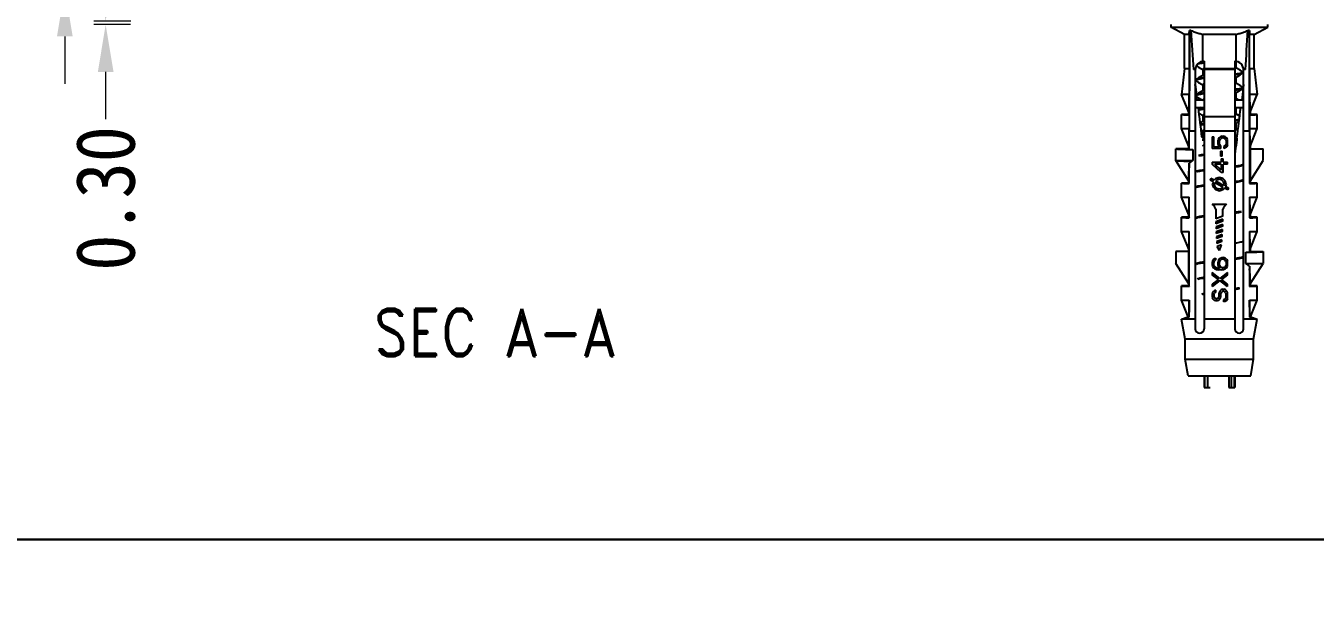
# Model space of a CAD drawing. Header units: millimetres. Extents: x 306 to 1885, y 393 to 1000.
# Drawn here: x 1721.3 to 1830.4, y 690.5 to 740 of the extents above; entities that cross this region are included whole.
import ezdxf
from ezdxf.enums import TextEntityAlignment as Align

# ---------------------------------------------------------------- set-up
doc = ezdxf.new("R2010")
doc.units = ezdxf.units.MM
doc.layers.add('3_ALL_AXES', color=7, linetype='Continuous')
doc.layers.add('dim', color=3, linetype='Continuous', lineweight=9)
doc.layers.add('hatch', color=56, linetype='Continuous', lineweight=9)
doc.styles.add('FFS', font='SIMFANG.TTF', dxfattribs={"width": 0.9})
doc.styles.add('ROMAND', font='romand.shx', dxfattribs={"width": 0.85, "bigfont": 'gbcbig.shx'})
doc.dimstyles.new('YanXiu', dxfattribs={"dimtxt": 2.5, "dimasz": 2.2, "dimexe": 1, "dimexo": 0.6, "dimgap": 0.66, "dimtad": 0, "dimzin": 1, "dimdsep": 46, "dimtxsty": 'FFS', "dimcen": 0, "dimclrd": 256, "dimclre": 131, "dimclrt": 42, "dimazin": 0, "dimtfac": 1, "dimtofl": 0, "dimtmove": 0, "dimatfit": 3, "dimfxl": 0, "dimlwd": 5, "dimlwe": 5, "dimarcsym": 0})

# ---------------------------------------------------------------- blocks, each defined once
blk = doc.blocks.new('*D35')
at = {"layer": 'Defpoints', "color": 0}
for p in [(63.04, 43.85), (59.92, 43.55), (63.02, 43.55)]:
    blk.add_point(p, dxfattribs=at)
at = {"layer": 'dim', "lineweight": 5}
for p, q in [((59.92, 47.85), (59.92, 51.85)), ((59.92, 39.55), (59.92, 35.55))]:
    blk.add_line(p, q, dxfattribs=at)
at = {"layer": 'dim', "color": 131, "lineweight": 5}
for p, q in [((62.04, 43.85), (58.92, 43.85)), ((62.02, 43.55), (58.92, 43.55))]:
    blk.add_line(p, q, dxfattribs=at)
at = {"layer": 'dim'}
for points in [[(59.26, 47.85), (60.59, 47.85), (59.92, 43.85)], [(59.26, 39.55), (60.59, 39.55), (59.92, 43.55)]]:
    blk.add_solid(points, dxfattribs=at)
at = {"layer": 'dim', "color": 42, "insert": (59.92, 28.85), "char_height": 5, "attachment_point": 5, "rotation": 90, "style": 'FFS'}
blk.add_mtext('0.30', dxfattribs=at)
blk = doc.blocks.new('*u2')
at = {"layer": 'Defpoints', "color": 2}
blk.add_lwpolyline([(-135.77, 94.941), (135.77, 94.941), (135.77, -94.941), (-135.77, -94.941)], close=True, dxfattribs=at)
blk = doc.blocks.new('*D53')
at = {"layer": 'Defpoints', "color": 0}
for p in [(54.57, 50.55), (56.47, 50.55), (54.78, 46.55)]:
    blk.add_point(p, dxfattribs=at)
at = {"layer": 'dim', "lineweight": 5}
for p, q in [((56.47, 54.55), (56.47, 58.55)), ((56.47, 42.55), (56.47, 38.55))]:
    blk.add_line(p, q, dxfattribs=at)
at = {"layer": 'dim', "color": 131, "lineweight": 5}
for p, q in [((55.57, 50.55), (57.47, 50.55)), ((55.77, 46.55), (57.47, 46.55))]:
    blk.add_line(p, q, dxfattribs=at)
at = {"layer": 'dim'}
for points in [[(55.8, 54.55), (57.13, 54.55), (56.47, 50.55)], [(55.8, 42.55), (57.13, 42.55), (56.47, 46.55)]]:
    blk.add_solid(points, dxfattribs=at)
at = {"layer": 'dim', "color": 42, "insert": (56.47, 65.36), "char_height": 5, "attachment_point": 5, "rotation": 90, "style": 'FFS'}
blk.add_mtext('4.00', dxfattribs=at)
blk = doc.blocks.new('u50')
at = {"color": 7, "linetype": 'Continuous'}
for p, q in [((150.085, 43.552), (150.085, 43.352)), ((150.085, 43.352), (158.285, 43.352)), ((151.235, 42.724), (150.085, 43.352)), ((151.235, 39.852), (151.235, 42.724)), ((151.623, 42.724), (151.235, 42.724)), ((151.623, 42.724), (151.623, 39.852)), ((151.78, 43.047), (151.65, 43.047)), ((152.791, 40.446), (152.791, 42.724)), ((155.579, 42.724), (152.791, 42.724)), ((155.579, 42.724), (155.579, 40.446)), ((156.72, 43.047), (156.59, 43.047)), ((156.747, 39.852), (156.747, 42.724)), ((157.135, 42.724), (156.747, 42.724)), ((157.135, 42.724), (158.285, 43.352)), ((157.135, 39.852), (157.135, 42.724)), ((158.285, 43.352), (158.285, 43.552)), ((152.885, 40.452), (152.885, 17.827)), ((155.485, 40.452), (155.485, 17.827)), ((155.541, 40.372), (155.64, 40.431)), ((155.585, 39.879), (155.585, 40.398)), ((151.235, 39.852), (150.985, 37.652)), ((151.235, 39.852), (151.623, 39.852)), ((152.137, 39.752), (151.98, 39.752)), ((152.135, 39.702), (152.135, 17.827)), ((152.665, 39.82), (152.785, 39.748)), ((152.885, 39.852), (155.485, 39.852)), ((155.485, 39.752), (152.885, 39.752)), ((155.944, 39.693), (155.585, 39.905)), ((156.153, 39.57), (155.944, 39.693)), ((156.185, 39.471), (156.185, 39.533)), ((156.39, 39.752), (156.233, 39.752)), ((156.235, 17.827), (156.235, 39.702)), ((156.747, 39.852), (157.135, 39.852)), ((157.135, 39.852), (157.385, 37.652)), ((152.185, 38.883), (152.185, 38.821)), ((152.216, 38.784), (152.429, 38.658)), ((152.264, 38.879), (152.245, 38.873)), ((152.429, 38.658), (152.785, 38.448)), ((155.585, 38.579), (155.585, 39.098)), ((155.944, 38.393), (155.585, 38.605)), ((156.153, 38.27), (155.944, 38.393)), ((156.153, 38.27), (156.185, 38.233)), ((156.185, 38.171), (156.185, 38.233)), ((156.235, 38.492), (156.195, 38.169)), ((151.635, 37.652), (150.985, 37.652)), ((151.585, 36.152), (150.985, 37.652)), ((152.885, 37.152), (152.135, 37.152)), ((152.246, 37.591), (152.242, 37.623)), ((152.3, 37.152), (152.246, 37.591)), ((156.235, 37.152), (155.485, 37.152)), ((155.585, 37.279), (155.585, 37.798)), ((155.844, 37.152), (155.585, 37.305)), ((156.19, 38.129), (156.07, 37.152)), ((156.185, 38.171), (156.153, 38.134)), ((156.195, 38.169), (156.19, 38.129)), ((157.385, 37.652), (156.734, 37.652)), ((156.785, 36.152), (157.385, 37.652)), ((151.585, 35.952), (151.585, 36.152)), ((152.135, 36.552), (152.885, 36.552)), ((152.61, 36.552), (152.39, 36.422)), ((152.435, 36.055), (152.785, 35.848)), ((155.485, 36.552), (156.235, 36.552)), ((155.541, 36.472), (155.675, 36.552)), ((155.585, 35.979), (155.585, 36.498)), ((156.785, 36.152), (156.785, 35.952)), ((150.985, 34.752), (150.985, 35.952)), ((151.585, 35.952), (150.985, 35.952)), ((151.585, 35.952), (151.635, 35.901)), ((151.635, 35.901), (151.636, 34.761)), ((152.829, 35.381), (152.542, 35.211)), ((155.485, 35.752), (152.885, 35.752)), ((155.904, 35.816), (155.585, 36.005)), ((155.585, 34.679), (155.585, 35.198)), ((156.734, 35.901), (156.785, 35.952)), ((156.734, 35.901), (156.734, 34.753)), ((157.385, 35.952), (156.785, 35.952)), ((157.385, 34.752), (157.385, 35.952)), ((151.585, 33.252), (150.985, 34.752)), ((151.636, 34.779), (151.635, 34.552)), ((151.635, 33.001), (151.635, 34.552)), ((152.135, 34.552), (151.635, 34.552)), ((152.612, 34.651), (152.785, 34.548)), ((152.829, 34.081), (152.694, 34.001)), ((155.485, 34.552), (152.885, 34.552)), ((153.585, 34.061), (153.585, 33.074)), ((153.585, 34.061), (153.723, 34.061)), ((153.723, 33.219), (153.723, 34.061)), ((154.166, 33.973), (154.083, 33.828)), ((154.276, 34.061), (154.166, 33.973)), ((154.221, 33.799), (154.276, 33.886)), ((154.415, 34.119), (154.276, 34.061)), ((154.359, 33.944), (154.276, 33.886)), ((154.442, 33.973), (154.359, 33.944)), ((154.415, 34.119), (154.525, 34.119)), ((154.498, 33.973), (154.442, 33.973)), ((154.581, 33.944), (154.498, 33.973)), ((154.664, 34.061), (154.525, 34.119)), ((154.664, 33.886), (154.581, 33.944)), ((154.774, 33.973), (154.664, 34.061)), ((154.719, 33.799), (154.664, 33.886)), ((154.857, 33.828), (154.774, 33.973)), ((155.541, 33.872), (155.669, 33.948)), ((155.752, 34.606), (155.585, 34.705)), ((155.585, 33.379), (155.585, 33.898)), ((156.734, 34.552), (156.235, 34.552)), ((156.733, 34.752), (157.385, 34.752)), ((156.734, 34.552), (156.734, 34.769)), ((156.734, 34.552), (156.734, 30.101)), ((156.785, 33.252), (157.385, 34.752)), ((150.485, 32.052), (150.485, 33.052)), ((151.585, 33.052), (150.485, 33.052)), ((151.585, 33.052), (151.585, 33.252)), ((151.585, 33.052), (151.635, 33.001)), ((151.934, 32.992), (151.934, 32.052)), ((154.304, 33.074), (153.585, 33.074)), ((153.723, 33.219), (154.166, 33.219)), ((154.083, 33.828), (154.055, 33.683)), ((154.055, 33.683), (154.055, 33.509)), ((154.055, 33.509), (154.083, 33.364)), ((154.083, 33.364), (154.166, 33.219)), ((154.193, 33.683), (154.221, 33.799)), ((154.193, 33.509), (154.193, 33.683)), ((154.221, 33.393), (154.193, 33.509)), ((154.304, 33.277), (154.221, 33.393)), ((154.276, 32.842), (154.276, 32.435)), ((154.276, 32.842), (154.415, 32.842)), ((154.304, 33.074), (154.304, 33.277)), ((154.415, 32.435), (154.415, 32.842)), ((154.664, 33.306), (154.553, 33.248)), ((154.553, 33.248), (154.553, 33.074)), ((154.664, 33.132), (154.553, 33.074)), ((154.719, 33.393), (154.664, 33.306)), ((154.774, 33.219), (154.664, 33.132)), ((154.719, 33.799), (154.747, 33.683)), ((154.747, 33.509), (154.719, 33.393)), ((154.747, 33.683), (154.747, 33.509)), ((154.857, 33.364), (154.774, 33.219)), ((154.885, 33.683), (154.857, 33.828)), ((154.857, 33.364), (154.885, 33.509)), ((154.885, 33.509), (154.885, 33.683)), ((155.596, 33.399), (155.585, 33.405)), ((156.785, 33.252), (156.785, 30.152)), ((156.785, 33.052), (157.885, 33.052)), ((157.885, 32.052), (157.885, 33.052)), ((150.485, 32.052), (151.934, 32.052)), ((151.585, 30.314), (150.485, 32.052)), ((151.635, 31.828), (151.632, 31.649)), ((151.635, 30.101), (151.635, 31.828)), ((153.585, 31.913), (153.585, 31.739)), ((153.585, 31.913), (154.332, 31.913)), ((154.332, 31.042), (153.585, 31.739)), ((154.332, 31.739), (153.806, 31.739)), ((154.332, 31.246), (153.806, 31.739)), ((154.415, 32.435), (154.276, 32.435)), ((154.332, 32.203), (154.332, 31.913)), ((154.332, 32.203), (154.498, 32.203)), ((154.332, 31.739), (154.332, 31.246)), ((154.498, 31.913), (154.498, 32.203)), ((154.498, 31.913), (154.885, 31.913)), ((154.498, 31.042), (154.498, 31.739)), ((154.885, 31.739), (154.498, 31.739)), ((154.885, 31.739), (154.885, 31.913)), ((156.785, 30.314), (157.885, 32.052)), ((154.185, 30.631), (153.894, 30.534)), ((154.475, 30.534), (154.185, 30.631)), ((154.498, 31.042), (154.332, 31.042)), ((150.985, 28.952), (150.985, 30.152)), ((151.585, 30.152), (150.985, 30.152)), ((151.585, 30.152), (151.585, 30.314)), ((151.585, 30.152), (151.635, 30.101)), ((153.471, 30.534), (153.398, 30.403)), ((153.672, 30.251), (153.398, 30.403)), ((153.743, 30.383), (153.471, 30.534)), ((153.672, 30.251), (153.606, 30.052)), ((153.703, 29.761), (153.606, 30.052)), ((153.894, 29.57), (153.703, 29.761)), ((153.894, 30.534), (153.743, 30.383)), ((153.764, 30.052), (153.806, 30.177)), ((153.834, 29.842), (153.764, 30.052)), ((154.49, 29.796), (153.806, 30.177)), ((153.975, 29.701), (153.834, 29.842)), ((153.975, 30.403), (153.88, 30.307)), ((154.564, 29.927), (153.88, 30.307)), ((154.185, 29.473), (153.894, 29.57)), ((154.185, 30.473), (153.975, 30.403)), ((154.185, 29.631), (153.975, 29.701)), ((154.394, 30.403), (154.185, 30.473)), ((154.394, 29.701), (154.185, 29.631)), ((154.475, 29.57), (154.185, 29.473)), ((154.536, 30.261), (154.394, 30.403)), ((154.49, 29.796), (154.394, 29.701)), ((154.667, 30.342), (154.475, 30.534)), ((154.626, 29.721), (154.475, 29.57)), ((154.606, 30.052), (154.536, 30.261)), ((154.606, 30.052), (154.564, 29.927)), ((154.898, 29.57), (154.626, 29.721)), ((154.764, 30.052), (154.667, 30.342)), ((154.764, 30.052), (154.698, 29.853)), ((154.971, 29.701), (154.698, 29.853)), ((154.971, 29.701), (154.898, 29.57)), ((156.734, 30.101), (156.785, 30.152)), ((157.385, 30.152), (156.785, 30.152)), ((157.385, 28.952), (157.385, 30.152)), ((150.985, 28.952), (151.635, 28.952)), ((151.585, 27.452), (150.985, 28.952)), ((151.635, 27.201), (151.635, 28.952)), ((156.734, 28.952), (156.734, 27.201)), ((156.734, 28.952), (157.385, 28.952)), ((156.785, 27.452), (157.385, 28.952)), ((151.585, 27.252), (151.585, 27.452)), ((153.585, 28.352), (154.785, 28.352)), ((153.885, 27.952), (153.885, 27.133)), ((154.485, 27.352), (153.885, 27.133)), ((154.485, 27.352), (154.485, 27.952)), ((156.785, 27.452), (156.785, 27.252)), ((150.985, 26.052), (150.985, 27.252)), ((151.585, 27.252), (150.985, 27.252)), ((151.585, 27.252), (151.635, 27.201)), ((154.485, 27.086), (153.885, 26.867)), ((154.485, 26.926), (153.885, 26.708)), ((153.885, 26.867), (153.885, 26.708)), ((154.465, 26.653), (153.905, 26.449)), ((154.465, 26.493), (153.905, 26.289)), ((153.905, 26.449), (153.905, 26.289)), ((154.445, 26.22), (153.925, 26.031)), ((154.445, 26.06), (154.445, 26.22)), ((154.465, 26.493), (154.465, 26.653)), ((154.485, 26.926), (154.485, 27.086)), ((156.734, 27.201), (156.785, 27.252)), ((157.385, 27.252), (156.785, 27.252)), ((157.385, 26.052), (157.385, 27.252)), ((150.985, 26.052), (151.635, 26.052)), ((151.585, 24.552), (150.985, 26.052)), ((151.635, 21.401), (151.635, 26.052)), ((154.445, 26.06), (153.925, 25.871)), ((153.925, 26.031), (153.925, 25.871)), ((154.425, 25.787), (153.945, 25.612)), ((154.425, 25.627), (153.945, 25.453)), ((153.945, 25.612), (153.945, 25.453)), ((154.405, 25.354), (153.965, 25.194)), ((153.965, 25.194), (153.965, 25.034)), ((154.405, 25.194), (153.965, 25.034)), ((154.405, 25.194), (154.405, 25.354)), ((154.425, 25.627), (154.425, 25.787)), ((156.734, 26.052), (156.734, 24.301)), ((156.734, 26.052), (157.385, 26.052)), ((156.785, 24.552), (157.385, 26.052)), ((150.485, 24.352), (150.485, 23.352)), ((151.585, 24.352), (150.485, 24.352)), ((151.585, 21.452), (151.585, 24.552)), ((154.351, 24.909), (153.996, 24.779)), ((154.185, 24.452), (153.996, 24.779)), ((154.185, 24.452), (154.351, 24.909)), ((156.435, 23.352), (156.435, 24.292)), ((156.734, 24.301), (156.785, 24.352)), ((156.785, 24.552), (156.785, 24.352)), ((156.785, 24.352), (157.885, 24.352)), ((157.885, 24.352), (157.885, 23.352)), ((151.585, 21.614), (150.485, 23.352)), ((153.612, 23.526), (153.585, 23.381)), ((153.585, 23.381), (153.585, 23.265)), ((153.585, 23.265), (153.612, 23.12)), ((153.612, 23.526), (153.695, 23.671)), ((153.612, 23.12), (153.695, 22.975)), ((153.695, 23.671), (153.806, 23.758)), ((153.695, 22.975), (153.806, 22.888)), ((153.723, 23.41), (153.751, 23.497)), ((153.723, 23.236), (153.723, 23.41)), ((153.751, 23.149), (153.723, 23.236)), ((153.751, 23.497), (153.806, 23.584)), ((153.751, 23.149), (153.806, 23.062)), ((153.806, 23.758), (153.889, 23.787)), ((153.806, 23.584), (153.889, 23.642)), ((153.806, 23.062), (153.889, 23.004)), ((153.889, 23.642), (153.889, 23.787)), ((153.889, 23.004), (153.972, 22.975)), ((153.972, 22.975), (154.138, 22.946)), ((154.083, 23.555), (154.055, 23.41)), ((154.055, 23.41), (154.055, 23.265)), ((154.055, 23.265), (154.083, 23.12)), ((154.166, 23.7), (154.083, 23.555)), ((154.083, 23.12), (154.193, 22.946)), ((154.138, 22.946), (154.193, 22.946)), ((154.249, 23.787), (154.166, 23.7)), ((154.193, 23.439), (154.221, 23.526)), ((154.193, 23.236), (154.193, 23.439)), ((154.221, 23.149), (154.193, 23.236)), ((154.221, 23.526), (154.276, 23.613)), ((154.276, 23.062), (154.221, 23.149)), ((154.249, 23.787), (154.387, 23.845)), ((154.276, 23.613), (154.332, 23.671)), ((154.332, 23.004), (154.276, 23.062)), ((154.415, 23.7), (154.332, 23.671)), ((154.415, 22.975), (154.332, 23.004)), ((154.387, 23.845), (154.525, 23.845)), ((154.498, 23.7), (154.415, 23.7)), ((154.415, 22.975), (154.498, 22.975)), ((154.581, 23.671), (154.498, 23.7)), ((154.581, 23.004), (154.498, 22.975)), ((154.664, 23.787), (154.525, 23.845)), ((154.664, 23.613), (154.581, 23.671)), ((154.664, 23.062), (154.581, 23.004)), ((154.774, 23.7), (154.664, 23.787)), ((154.719, 23.526), (154.664, 23.613)), ((154.719, 23.149), (154.664, 23.062)), ((154.664, 22.888), (154.774, 22.975)), ((154.719, 23.526), (154.747, 23.439)), ((154.747, 23.236), (154.719, 23.149)), ((154.747, 23.439), (154.747, 23.236)), ((154.774, 23.7), (154.857, 23.555)), ((154.774, 22.975), (154.857, 23.12)), ((154.885, 23.41), (154.857, 23.555)), ((154.857, 23.12), (154.885, 23.265)), ((154.885, 23.265), (154.885, 23.41)), ((156.435, 23.352), (157.885, 23.352)), ((156.734, 23.121), (156.739, 22.89)), ((156.734, 23.121), (156.734, 21.401)), ((156.785, 21.614), (157.885, 23.352)), ((153.585, 22.568), (153.585, 22.394)), ((154.221, 22.075), (153.585, 22.568)), ((154.11, 21.988), (153.585, 22.394)), ((154.11, 21.988), (153.585, 21.582)), ((154.221, 21.901), (153.585, 21.408)), ((153.806, 22.888), (153.944, 22.83)), ((153.944, 22.83), (154.138, 22.801)), ((154.332, 22.801), (154.138, 22.801)), ((154.885, 22.568), (154.221, 22.075)), ((154.885, 21.408), (154.221, 21.901)), ((154.332, 22.801), (154.525, 22.83)), ((154.885, 22.394), (154.359, 21.988)), ((154.885, 21.582), (154.359, 21.988)), ((154.525, 22.83), (154.664, 22.888)), ((154.885, 22.394), (154.885, 22.568)), ((150.985, 20.252), (150.985, 21.452)), ((151.585, 21.452), (150.985, 21.452)), ((151.585, 21.452), (151.635, 21.401)), ((153.585, 21.582), (153.585, 21.408)), ((153.612, 20.856), (153.585, 20.711)), ((153.695, 20.972), (153.612, 20.856)), ((153.806, 21.059), (153.695, 20.972)), ((153.751, 20.74), (153.778, 20.827)), ((153.751, 20.566), (153.751, 20.74)), ((153.834, 20.885), (153.778, 20.827)), ((153.889, 21.088), (153.806, 21.059)), ((153.889, 20.914), (153.834, 20.885)), ((153.889, 20.914), (153.889, 21.088)), ((154.166, 20.885), (154.138, 20.74)), ((154.138, 20.74), (154.138, 20.566)), ((154.221, 21.001), (154.166, 20.885)), ((154.332, 21.117), (154.221, 21.001)), ((154.304, 20.74), (154.332, 20.856)), ((154.304, 20.566), (154.304, 20.74)), ((154.442, 21.176), (154.332, 21.117)), ((154.332, 20.856), (154.387, 20.943)), ((154.47, 21.001), (154.387, 20.943)), ((154.442, 21.176), (154.581, 21.176)), ((154.553, 21.001), (154.47, 21.001)), ((154.636, 20.943), (154.553, 21.001)), ((154.691, 21.117), (154.581, 21.176)), ((154.691, 20.856), (154.636, 20.943)), ((154.802, 21.001), (154.691, 21.117)), ((154.691, 20.856), (154.719, 20.74)), ((154.719, 20.74), (154.719, 20.508)), ((154.857, 20.885), (154.802, 21.001)), ((154.885, 20.74), (154.857, 20.885)), ((154.885, 21.408), (154.885, 21.582)), ((154.885, 20.508), (154.885, 20.74)), ((156.785, 21.452), (156.734, 21.401)), ((156.785, 21.614), (156.785, 21.452)), ((157.385, 21.452), (156.785, 21.452)), ((157.385, 20.252), (157.385, 21.452)), ((150.985, 20.252), (151.635, 20.252)), ((151.55, 18.839), (150.985, 20.252)), ((151.635, 18.816), (151.635, 20.252)), ((153.585, 20.711), (153.585, 20.566)), ((153.585, 20.566), (153.612, 20.45)), ((153.668, 20.334), (153.612, 20.45)), ((153.778, 20.218), (153.668, 20.334)), ((153.778, 20.479), (153.751, 20.566)), ((153.834, 20.392), (153.778, 20.479)), ((153.889, 20.189), (153.778, 20.218)), ((153.917, 20.363), (153.834, 20.392)), ((154, 20.189), (153.889, 20.189)), ((153.917, 20.363), (153.972, 20.363)), ((154.055, 20.392), (153.972, 20.363)), ((154.11, 20.218), (154, 20.189)), ((154.11, 20.479), (154.055, 20.392)), ((154.138, 20.566), (154.11, 20.479)), ((154.11, 20.218), (154.221, 20.334)), ((154.221, 20.334), (154.276, 20.45)), ((154.276, 20.45), (154.304, 20.566)), ((154.608, 20.305), (154.525, 20.276)), ((154.525, 20.276), (154.525, 20.102)), ((154.636, 20.131), (154.525, 20.102)), ((154.691, 20.392), (154.608, 20.305)), ((154.774, 20.218), (154.636, 20.131)), ((154.719, 20.508), (154.691, 20.392)), ((154.857, 20.363), (154.774, 20.218)), ((154.857, 20.363), (154.885, 20.508)), ((156.734, 20.252), (156.734, 18.816)), ((156.734, 20.252), (157.385, 20.252)), ((156.82, 18.839), (157.385, 20.252)), ((150.988, 18.634), (151.55, 18.839)), ((151.285, 16.952), (150.988, 18.634)), ((151.101, 18.652), (152.135, 18.652)), ((151.598, 18.842), (151.635, 18.816)), ((152.885, 18.652), (155.485, 18.652)), ((156.235, 18.652), (157.269, 18.652)), ((156.772, 18.842), (156.734, 18.816)), ((156.82, 18.839), (157.382, 18.634)), ((157.085, 16.952), (157.382, 18.634)), ((151.285, 15.252), (151.285, 16.952)), ((157.085, 16.952), (151.285, 16.952)), ((157.085, 15.252), (157.085, 16.952)), ((151.535, 13.852), (151.285, 15.252)), ((151.285, 15.252), (157.085, 15.252)), ((156.835, 13.852), (157.085, 15.252)), ((151.535, 13.852), (156.835, 13.852)), ((152.885, 13.852), (152.885, 12.852)), ((152.921, 13.852), (152.921, 12.852)), ((153.173, 13.852), (153.173, 12.852)), ((154.971, 13.852), (154.971, 12.852)), ((155.197, 12.852), (155.197, 13.852)), ((155.449, 13.852), (155.449, 12.852)), ((155.485, 13.852), (155.485, 12.852)), ((152.885, 12.852), (153.399, 12.852)), ((154.971, 12.852), (155.485, 12.852))]:
    blk.add_line(p, q, dxfattribs=at)
for points in [[(152.234, 40.073), (152.429, 39.958), (152.665, 39.82)], [(155.541, 39.072), (155.705, 39.17), (155.94, 39.308), (156.153, 39.434)], [(152.829, 39.281), (152.661, 39.182), (152.425, 39.043), (152.216, 38.92)], [(152.829, 37.981), (152.661, 37.882), (152.425, 37.743), (152.241, 37.634)], [(152.263, 37.457), (152.665, 37.22), (152.773, 37.155)], [(155.541, 37.772), (155.705, 37.87), (155.94, 38.008), (156.153, 38.134)], [(155.541, 35.172), (155.705, 35.27), (155.846, 35.353)]]:
    blk.add_lwpolyline(points, dxfattribs=at)
for centre, radius, start, end in [((1258.178, 108.501), 1108.332, 183.385615, 183.556291), ((-982.37, 110.475), 1140.954, 356.446159, 356.611955), ((152.885, 39.702), 0.75, 90, 180), ((155.485, 39.702), 0.75, 0, 90), ((155.352, 40.148), 0.373, 291.08431, 294.08668), ((155.973, 38.484), 0.339, 298.7377, 299.54483), ((773.944, 113.138), 626.27, 187.024236, 187.259398), ((-471.695, 113.891), 632.437, 352.738133, 352.975847), ((152.8, 67.013), 34.031, 268.03871, 268.54227), ((156.581, 30.928), 5.001, 171.70338, 185.19809), ((159.466, 22.085), 12.5, 127.67786, 128.78803), ((159.43, 20.915), 13.425, 123.94304, 124.50405), ((152.96, 27.571), 1, 22.39239, 51.34741), ((155.409, 27.571), 1, 128.65259, 157.60761), ((155.513, 60.201), 35.92, 271.47092, 271.948), ((148.534, 12.798), 13.184, 51.53773, 53.1785), ((151.827, 22.201), 4.96, 355.1463, 7.98118), ((152.51, 17.827), 0.375, 180, 0), ((155.86, 17.827), 0.375, 180, 0)]:
    blk.add_arc(centre, radius, start, end, dxfattribs=at)
for centre, major_axis, ratio, start_param, end_param in [((154.185, 35.952), (3.2, 0), 0.0261859, -3.1415927, -2.4925668), ((154.185, 35.952), (3.2, 0), 0.0261859, -0.6490259, 0), ((154.185, 30.152), (3.2, 0), 0.0261859, -3.1415927, -2.4925668), ((154.185, 30.152), (3.2, 0), 0.0261859, -0.6490259, 0), ((154.185, 27.252), (3.2, 0), 0.0261859, -3.1415927, -2.4925668), ((154.185, 27.252), (3.2, 0), 0.0261859, -0.6490259, 0), ((154.185, 21.452), (3.2, 0), 0.0261859, -3.1415927, -2.4925668), ((154.185, 21.452), (3.2, 0), 0.0261859, -0.6490259, 0), ((154.404, 19.878), (3.416, 1.244), 0.0245541, -3.1459244, -2.8928395), ((154.185, 19.798), (3.2, 1.165), 0.0246047, -2.8806826, -2.5015281), ((154.634, 19.962), (3.084, 1.123), 0.0243434, -3.1408333, -2.9730882), ((154.185, 19.798), (3.2, -1.165), 0.0246047, -0.6400646, -0.2609101), ((153.736, 19.962), (3.084, -1.123), 0.0243434, -0.1685044, -0.0007594), ((153.965, 19.878), (3.416, -1.244), 0.0245541, -0.2487531, 0.0043318)]:
    blk.add_ellipse(centre, major_axis=major_axis, ratio=ratio, start_param=start_param, end_param=end_param, dxfattribs=at)
for points, start_tangent, end_tangent in [([(151.623, 42.724), (151.632, 42.821), (151.641, 42.929), (151.65, 43.047)], (0.1009395, 0.9948926), (0.0704703, 0.9975139)), ([(151.65, 43.047), (151.645, 40.179), (151.64, 37.417), (151.636, 34.761)], (-0.0015502, -0.9999988), (-0.0017962, -0.9999984)), ([(151.78, 43.047), (152.132, 42.922), (152.468, 42.815), (152.791, 42.724)], (0.9377431, -0.3473296), (0.9683623, -0.2495485)), ([(155.579, 42.724), (155.903, 42.815), (156.239, 42.923), (156.59, 43.047)], (0.9683623, 0.2495485), (0.9377431, 0.3473296)), ([(156.72, 43.047), (156.729, 42.932), (156.737, 42.824), (156.747, 42.724)], (0.0704703, -0.9975139), (0.1009395, -0.9948926)), ([(156.734, 34.753), (156.729, 37.411), (156.725, 40.176), (156.72, 43.047)], (-0.0017966, 0.9999984), (-0.0015502, 0.9999988)), ([(151.623, 39.852), (151.627, 39.139), (151.632, 38.405), (151.635, 37.652)], (0.0062886, -0.9999802), (0.0050992, -0.999987)), ([(152.885, 40.299), (152.851, 40.294), (152.565, 40.25), (152.353, 40.206), (152.323, 40.2)], (-0.9913261, -0.1314252), (-0.9779824, -0.2086876)), ([(152.885, 40.361), (152.851, 40.357), (152.565, 40.313), (152.417, 40.282)], (-0.9913261, -0.1314252), (-0.9780214, -0.2085045)), ([(152.785, 39.774), (152.82, 39.821), (152.847, 39.837)], (0, 1), (0.8835098, 0.4684126)), ([(152.884, 39.309), (152.828, 39.281)], (-0.9343129, -0.3564541), (-0.8453459, -0.5342194)), ([(152.847, 39.837), (152.884, 39.854)], (0.8835098, 0.4684126), (0.9335322, 0.3584935)), ([(156.099, 39.472), (155.932, 39.428), (155.686, 39.384), (155.485, 39.355)], (-0.9697415, -0.2441338), (-0.9905833, -0.1369111)), ([(156.156, 39.429), (156.099, 39.41), (155.932, 39.365), (155.686, 39.321), (155.485, 39.292)], (-0.8757097, -0.482838), (-0.9905833, -0.1369111)), ([(155.486, 40.345), (155.541, 40.372)], (0.933607, 0.3582987), (0.8453758, 0.534172)), ([(155.585, 39.879), (155.549, 39.833), (155.504, 39.808)], (0, -1), (-0.9125238, -0.4090237)), ([(156.126, 39.479), (156.099, 39.472)], (-0.9597118, -0.2809862), (-0.9697415, -0.2441338)), ([(156.171, 39.502), (156.126, 39.479)], (-0.669686, -0.7426443), (-0.9597118, -0.2809862)), ([(156.179, 39.47), (156.178, 39.454), (156.156, 39.429)], (0.1567373, -0.9876403), (-0.8757097, -0.482838)), ([(156.157, 39.573), (156.167, 39.561), (156.179, 39.532)], (0.7334605, -0.6797321), (0.1567373, -0.9876403)), ([(156.179, 39.532), (156.178, 39.516), (156.171, 39.502)], (0.1567373, -0.9876403), (-0.669686, -0.7426443)), ([(156.747, 39.852), (156.742, 39.14), (156.738, 38.406), (156.734, 37.652)], (-0.0062886, -0.9999802), (-0.0050992, -0.999987)), ([(152.242, 37.623), (152.135, 38.492)], (-0.1221047, 0.9925172), (-0.1232215, 0.9923792)), ([(152.135, 38.492), (152.241, 37.634)], (0.1232221, -0.9923791), (0.1221295, -0.9925142)), ([(152.214, 38.924), (152.189, 38.897), (152.19, 38.884)], (-0.890548, -0.4548894), (0.212853, -0.9770842)), ([(152.201, 38.853), (152.189, 38.835), (152.19, 38.822)], (-0.7638348, -0.6454118), (0.212853, -0.9770842)), ([(152.19, 38.822), (152.206, 38.79), (152.214, 38.782)], (0.212853, -0.9770842), (0.7285098, -0.6850354)), ([(152.245, 38.873), (152.201, 38.853)], (-0.9566047, -0.2913888), (-0.7638348, -0.6454118)), ([(152.885, 39.061), (152.667, 39.03), (152.425, 38.986), (152.264, 38.941), (152.214, 38.924)], (-0.9906649, -0.1363196), (-0.890548, -0.4548894)), ([(152.885, 38.999), (152.667, 38.967), (152.425, 38.923), (152.264, 38.879)], (-0.9906649, -0.1363196), (-0.9623418, -0.2718424)), ([(152.785, 38.474), (152.82, 38.521), (152.883, 38.553)], (0, 1), (0.9331459, 0.3594978)), ([(155.486, 39.045), (155.541, 39.072)], (0.9342514, 0.3566152), (0.8455343, 0.5339211)), ([(155.585, 38.579), (155.549, 38.533), (155.486, 38.5)], (0, -1), (-0.9327119, -0.3606224)), ([(156.185, 38.233), (156.14, 38.189)], (-0.0271511, -0.9996313), (-0.8699815, -0.4930843)), ([(151.585, 36.152), (151.588, 36.151), (151.592, 36.166), (151.595, 36.198), (151.598, 36.247), (151.602, 36.317), (151.606, 36.41), (151.61, 36.529), (151.615, 36.68), (151.619, 36.864), (151.624, 37.085), (151.63, 37.346), (151.635, 37.652)], (0.3713907, -0.9284767), (0.0179465, 0.9998389)), ([(152.885, 37.761), (152.78, 37.747), (152.51, 37.703), (152.316, 37.658), (152.237, 37.637)], (-0.9910053, -0.1338227), (-0.8886047, -0.4586739)), ([(152.885, 37.699), (152.78, 37.684), (152.51, 37.64), (152.316, 37.596), (152.245, 37.578)], (-0.9910053, -0.1338227), (-0.9170843, -0.3986932)), ([(152.785, 37.174), (152.807, 37.211)], (0, 1), (0.7716421, 0.6360569)), ([(152.807, 37.211), (152.819, 37.22), (152.884, 37.253)], (0.7716421, 0.6360569), (0.9340168, 0.3572292)), ([(152.884, 38.009), (152.828, 37.981)], (-0.9343564, -0.3563398), (-0.8453751, -0.5341731)), ([(156.136, 38.187), (156.007, 38.145), (155.79, 38.101), (155.5, 38.057), (155.485, 38.054)], (-0.8768407, -0.480781), (-0.9913272, -0.131417)), ([(156.153, 38.134), (156.14, 38.127), (156.007, 38.083), (155.79, 38.038), (155.5, 37.994), (155.485, 37.992)], (-0.8411746, -0.5407637), (-0.9913272, -0.131417)), ([(155.486, 37.745), (155.541, 37.772)], (0.9334436, 0.3587242), (0.8458847, 0.5333658)), ([(155.585, 37.279), (155.55, 37.233), (155.486, 37.2)], (0, -1), (-0.9329727, -0.3599472)), ([(156.734, 37.652), (156.741, 37.279), (156.748, 36.95), (156.755, 36.663), (156.763, 36.429), (156.77, 36.261), (156.778, 36.168), (156.785, 36.152)], (0.0179465, -0.9998389), (0.3713907, 0.9284767)), ([(152.885, 36.462), (152.606, 36.42), (152.396, 36.379)], (-0.9912226, -0.1322038), (-0.9779241, -0.2089604)), ([(152.885, 36.399), (152.606, 36.357), (152.403, 36.318)], (-0.9912226, -0.1322038), (-0.9781531, -0.2078858)), ([(155.541, 36.472), (155.486, 36.445)], (-0.8459535, -0.5332567), (-0.9329644, -0.3599687)), ([(152.885, 35.161), (152.712, 35.137), (152.554, 35.112)], (-0.9905773, -0.1369548), (-0.9843888, -0.1760078)), ([(152.885, 35.099), (152.712, 35.074), (152.562, 35.051)], (-0.9905773, -0.1369548), (-0.9849665, -0.1727455)), ([(152.883, 35.953), (152.819, 35.92), (152.785, 35.874)], (-0.9340939, -0.3570273), (0, -1)), ([(152.884, 35.409), (152.828, 35.381)], (-0.9341932, -0.3567675), (-0.8455956, -0.5338241)), ([(155.867, 35.515), (155.73, 35.491), (155.485, 35.454)], (-0.9822567, -0.1875415), (-0.990904, -0.1345704)), ([(155.859, 35.451), (155.73, 35.428), (155.485, 35.392)], (-0.9826758, -0.185333), (-0.990904, -0.1345704)), ([(155.585, 35.979), (155.55, 35.933), (155.486, 35.9)], (0, -1), (-0.9330568, -0.3597292)), ([(155.486, 35.145), (155.541, 35.172)], (0.9330799, 0.3596691), (0.8458381, 0.5334397)), ([(150.985, 34.752), (151.027, 34.752), (151.152, 34.752), (151.357, 34.752), (151.637, 34.752)], (1, -0.0001046), (0.9999774, -0.0067239)), ([(151.585, 33.252), (151.588, 33.251), (151.592, 33.266), (151.595, 33.298), (151.598, 33.348), (151.602, 33.417), (151.606, 33.511), (151.61, 33.631), (151.615, 33.782), (151.619, 33.967), (151.625, 34.189), (151.63, 34.452), (151.636, 34.779)], (0.3713907, -0.9284767), (0.0179659, 0.9998386)), ([(152.885, 33.861), (152.829, 33.854), (152.714, 33.838)], (-0.9912775, -0.1317914), (-0.9894609, -0.1448006)), ([(152.785, 34.574), (152.82, 34.621), (152.847, 34.637)], (0, 1), (0.8834992, 0.4684326)), ([(152.884, 34.109), (152.828, 34.081)], (-0.934132, -0.3569277), (-0.8456232, -0.5337803)), ([(152.847, 34.637), (152.883, 34.653)], (0.8834992, 0.4684326), (0.9327826, 0.3604394)), ([(155.699, 34.185), (155.551, 34.164), (155.485, 34.155)], (-0.9881489, -0.1534985), (-0.9912385, -0.1320838)), ([(155.691, 34.121), (155.551, 34.101), (155.485, 34.092)], (-0.9884662, -0.1514414), (-0.9912385, -0.1320838)), ([(155.585, 34.679), (155.55, 34.633), (155.486, 34.6)], (0, -1), (-0.9331475, -0.3594938)), ([(155.541, 33.872), (155.486, 33.845)], (-0.8453726, -0.5341771), (-0.9343205, -0.356434)), ([(155.669, 33.948), (155.625, 33.6), (155.495, 32.578)], (-0.1259967, -0.9920307), (-0.1272422, -0.9918717)), ([(156.734, 34.769), (156.74, 34.449), (156.745, 34.186), (156.75, 33.964), (156.755, 33.779), (156.76, 33.628), (156.764, 33.507), (156.768, 33.415), (156.771, 33.346), (156.775, 33.297), (156.778, 33.266), (156.782, 33.251), (156.785, 33.252)], (0.0179367, -0.9998391), (0.3713907, 0.9284767)), ([(150.485, 33.052), (150.53, 33.039), (150.662, 33.027), (150.878, 33.016), (151.169, 33.007), (151.526, 32.998), (151.934, 32.992)], (0, -1), (0.9999255, -0.0122049)), ([(152.885, 33.799), (152.829, 33.791), (152.722, 33.777)], (-0.9912775, -0.1317914), (-0.9896718, -0.143352)), ([(152.883, 33.353), (152.82, 33.321), (152.785, 33.276)], (-0.9329498, -0.3600064), (-0.058803, -0.9982696)), ([(152.884, 32.808), (152.856, 32.796), (152.848, 32.792)], (-0.9283616, -0.3716784), (-0.9053888, -0.4245835)), ([(155.585, 33.379), (155.551, 33.334), (155.486, 33.3)], (0, -1), (-0.9341422, -0.356901)), ([(150.485, 32.052), (150.526, 32.05), (150.648, 32.043), (150.847, 32.032), (151.116, 32.017), (151.446, 31.999), (151.826, 31.978)], (0.9986441, -0.0520577), (0.998426, -0.056085)), ([(151.6, 30.474), (151.608, 30.664), (151.616, 30.93), (151.624, 31.256), (151.632, 31.649)], (0.0540862, 0.9985363), (0.018938, 0.9998207)), ([(152.885, 32.562), (152.648, 32.527), (152.412, 32.482)], (-0.990862, -0.1348796), (-0.9758879, -0.2182723)), ([(152.885, 32.499), (152.648, 32.464), (152.412, 32.42)], (-0.990862, -0.1348796), (-0.9758879, -0.2182723)), ([(156.134, 31.686), (155.994, 31.642), (155.772, 31.598), (155.485, 31.554)], (-0.8986717, -0.4386219), (-0.9912755, -0.131806)), ([(152.885, 31.261), (152.759, 31.244), (152.494, 31.2), (152.306, 31.155), (152.213, 31.123)], (-0.9908498, -0.134969), (-0.7311932, -0.6821704)), ([(152.885, 31.199), (152.759, 31.181), (152.494, 31.137), (152.306, 31.093), (152.235, 31.075)], (-0.9908498, -0.134969), (-0.9029616, -0.4297213)), ([(156.153, 31.634), (156.134, 31.624), (155.994, 31.579), (155.772, 31.535), (155.485, 31.492)], (-0.8642428, -0.5030749), (-0.9912755, -0.131806)), ([(151.6, 30.474), (151.595, 30.378), (151.59, 30.325), (151.585, 30.314)], (-0.0457338, -0.9989537), (-0.5349324, 0.8448949)), ([(152.885, 29.962), (152.88, 29.961), (152.588, 29.917), (152.369, 29.872), (152.232, 29.828), (152.216, 29.819)], (-0.9913112, -0.1315378), (-0.8526343, -0.5225081)), ([(152.885, 29.899), (152.88, 29.898), (152.588, 29.854), (152.369, 29.81), (152.233, 29.766)], (-0.9913112, -0.1315378), (-0.88566, -0.4643343)), ([(156.135, 30.38), (156.058, 30.359), (155.867, 30.315), (155.6, 30.271), (155.485, 30.255)], (-0.8860762, -0.4635396), (-0.9909332, -0.1343554)), ([(156.156, 30.331), (156.058, 30.297), (155.867, 30.252), (155.6, 30.208), (155.485, 30.192)], (-0.7281383, -0.6854302), (-0.9909332, -0.1343554)), ([(151.585, 27.452), (151.588, 27.451), (151.592, 27.466), (151.595, 27.498), (151.598, 27.547), (151.602, 27.617), (151.606, 27.71), (151.61, 27.829), (151.615, 27.98), (151.619, 28.164), (151.624, 28.385), (151.63, 28.646), (151.635, 28.952)], (0.3713907, -0.9284767), (0.0179465, 0.9998389)), ([(156.734, 28.952), (156.741, 28.579), (156.748, 28.25), (156.755, 27.963), (156.763, 27.729), (156.77, 27.561), (156.778, 27.468), (156.785, 27.452)], (0.0179465, -0.9998389), (0.3713907, 0.9284767)), ([(152.885, 27.361), (152.808, 27.351), (152.531, 27.307), (152.33, 27.262), (152.216, 27.22)], (-0.991183, -0.1325001), (-0.7568463, -0.6535929)), ([(152.885, 27.299), (152.808, 27.288), (152.531, 27.244), (152.33, 27.2), (152.233, 27.171)], (-0.991183, -0.1325001), (-0.8513839, -0.5245431)), ([(156.022, 27.749), (155.813, 27.705), (155.529, 27.661), (155.485, 27.654)], (-0.9673745, -0.2533506), (-0.9908352, -0.1350765)), ([(156.022, 27.686), (155.813, 27.642), (155.529, 27.598), (155.485, 27.592)], (-0.9673745, -0.2533506), (-0.9908352, -0.1350765)), ([(151.585, 24.552), (151.588, 24.551), (151.592, 24.566), (151.595, 24.598), (151.598, 24.647), (151.602, 24.717), (151.606, 24.81), (151.61, 24.929), (151.615, 25.08), (151.619, 25.264), (151.624, 25.485), (151.63, 25.746), (151.635, 26.052)], (0.3713907, -0.9284767), (0.0179465, 0.9998389)), ([(156.127, 25.183), (155.982, 25.139), (155.754, 25.095), (155.485, 25.054)], (-0.9214858, -0.3884121), (-0.9911428, -0.1328001)), ([(156.734, 26.052), (156.741, 25.679), (156.748, 25.35), (156.755, 25.063), (156.763, 24.829), (156.77, 24.661), (156.778, 24.568), (156.785, 24.552)], (0.0179465, -0.9998389), (0.3713907, 0.9284767)), ([(156.435, 24.292), (156.844, 24.298), (157.2, 24.307), (157.492, 24.316), (157.707, 24.327), (157.84, 24.339), (157.885, 24.352)], (0.9999255, 0.0122049), (0, 1)), ([(152.885, 23.461), (152.858, 23.458), (152.57, 23.414), (152.357, 23.369), (152.226, 23.325), (152.217, 23.319)], (-0.9913309, -0.1313889), (-0.8267687, -0.562542)), ([(152.885, 23.399), (152.858, 23.395), (152.57, 23.351), (152.357, 23.307), (152.234, 23.267)], (-0.9913309, -0.1313889), (-0.8676146, -0.4972374)), ([(156.136, 23.882), (156.048, 23.856), (155.851, 23.812), (155.579, 23.768), (155.485, 23.755)], (-0.8609073, -0.5087618), (-0.9910831, -0.1332452)), ([(156.155, 23.833), (156.048, 23.794), (155.851, 23.749), (155.579, 23.705), (155.485, 23.692)], (-0.7386265, -0.6741149), (-0.9910831, -0.1332452)), ([(152.885, 22.155), (152.787, 22.141), (152.543, 22.097), (152.373, 22.054), (152.303, 22.03)], (-0.989652, -0.1434884), (-0.809012, -0.5877921)), ([(152.885, 22.093), (152.787, 22.079), (152.543, 22.035), (152.373, 21.991)], (-0.989652, -0.1434884), (-0.9768842, -0.2137691)), ([(156.739, 22.89), (156.747, 22.524), (156.754, 22.216), (156.762, 21.964), (156.769, 21.781)], (0.0192781, -0.9998142), (0.0526691, -0.998612)), ([(152.885, 20.807), (152.804, 20.786), (152.695, 20.742), (152.692, 20.741)], (-0.9694523, -0.24528), (-0.850586, -0.5258359)), ([(152.885, 20.745), (152.804, 20.723), (152.713, 20.689)], (-0.9694523, -0.24528), (-0.8860861, -0.4635207)), ([(155.836, 21.267), (155.673, 21.223), (155.485, 21.186)], (-0.9727243, -0.2319641), (-0.9864215, -0.1642334)), ([(155.912, 21.233), (155.836, 21.204), (155.673, 21.161), (155.485, 21.123)], (-0.7940661, -0.6078315), (-0.9864215, -0.1642334)), ([(156.769, 21.781), (156.775, 21.68), (156.78, 21.625), (156.785, 21.614)], (0.0450068, -0.9989867), (0.5349323, 0.8448949)), ([(151.635, 20.252), (151.63, 19.944), (151.624, 19.68), (151.619, 19.458), (151.614, 19.273), (151.61, 19.123), (151.606, 19.003), (151.602, 18.911), (151.598, 18.842)], (-0.0179465, -0.9998389), (-0.0624623, -0.9980473)), ([(156.772, 18.842), (156.768, 18.911), (156.764, 19.004), (156.76, 19.123), (156.755, 19.274), (156.75, 19.458), (156.745, 19.681), (156.74, 19.944), (156.734, 20.252)], (-0.0624623, 0.9980473), (-0.0179465, 0.9998389))]:
    blk.add_spline(points, degree=3, dxfattribs=dict(at, start_tangent=start_tangent, end_tangent=end_tangent))
at = {"layer": '3_ALL_AXES', "color": 7, "linetype": 'Continuous'}
for p, q in [((155.585, 40.398), (155.585, 39.879)), ((152.785, 39.774), (152.785, 39.255)), ((152.785, 38.474), (152.785, 37.955)), ((155.585, 39.098), (155.585, 38.579)), ((152.785, 37.174), (152.785, 37.148)), ((155.585, 37.798), (155.585, 37.279)), ((155.585, 36.498), (155.585, 35.979)), ((152.785, 35.874), (152.785, 35.355)), ((155.585, 35.198), (155.585, 34.679)), ((152.785, 34.574), (152.785, 34.055)), ((155.585, 33.898), (155.585, 33.379))]:
    blk.add_line(p, q, dxfattribs=at)
at = {"layer": 'Defpoints', "xscale": 1.599999999999909, "yscale": 1.600000000000023, "zscale": 1.6}
blk.add_blockref('*u2', (0, 151.906), dxfattribs=at)
at = {"layer": 'hatch', "color": 6, "style": 'ROMAND', "width": 0.85}
blk.add_text('SEC A-A', height=4, dxfattribs=at).set_placement((92.881, 17.509), align=Align.MIDDLE)
at = {"layer": 'dim'}
for base, p1, p2, picture, middle in [((56.466, 50.552), (54.775, 46.552), (54.566, 50.552), '*D53', (56.466, 65.365)), ((59.924, 43.552), (63.04, 43.852), (63.024, 43.552), '*D35', (59.924, 28.848))]:
    dim = blk.add_linear_dim(base=base, p1=p1, p2=p2, angle=90, dimstyle='YanXiu', override={"dimtxt": 5, "dimasz": 4, "dimexe": 0.9995, "dimexo": 0.9995, "dimgap": 0.9995}, dxfattribs=at)
    dim.commit()
    dim.dimension.update_dxf_attribs({"geometry": picture, "text_midpoint": middle})

msp = doc.modelspace()

# ---------------------------------------------------------------- block references
msp.add_blockref('u50', (1668.13, 696.54))
at = {"rotation": 180}
msp.add_blockref('u50', (1668.13, 696.54), dxfattribs=at)

doc.saveas('drawing.dxf')
